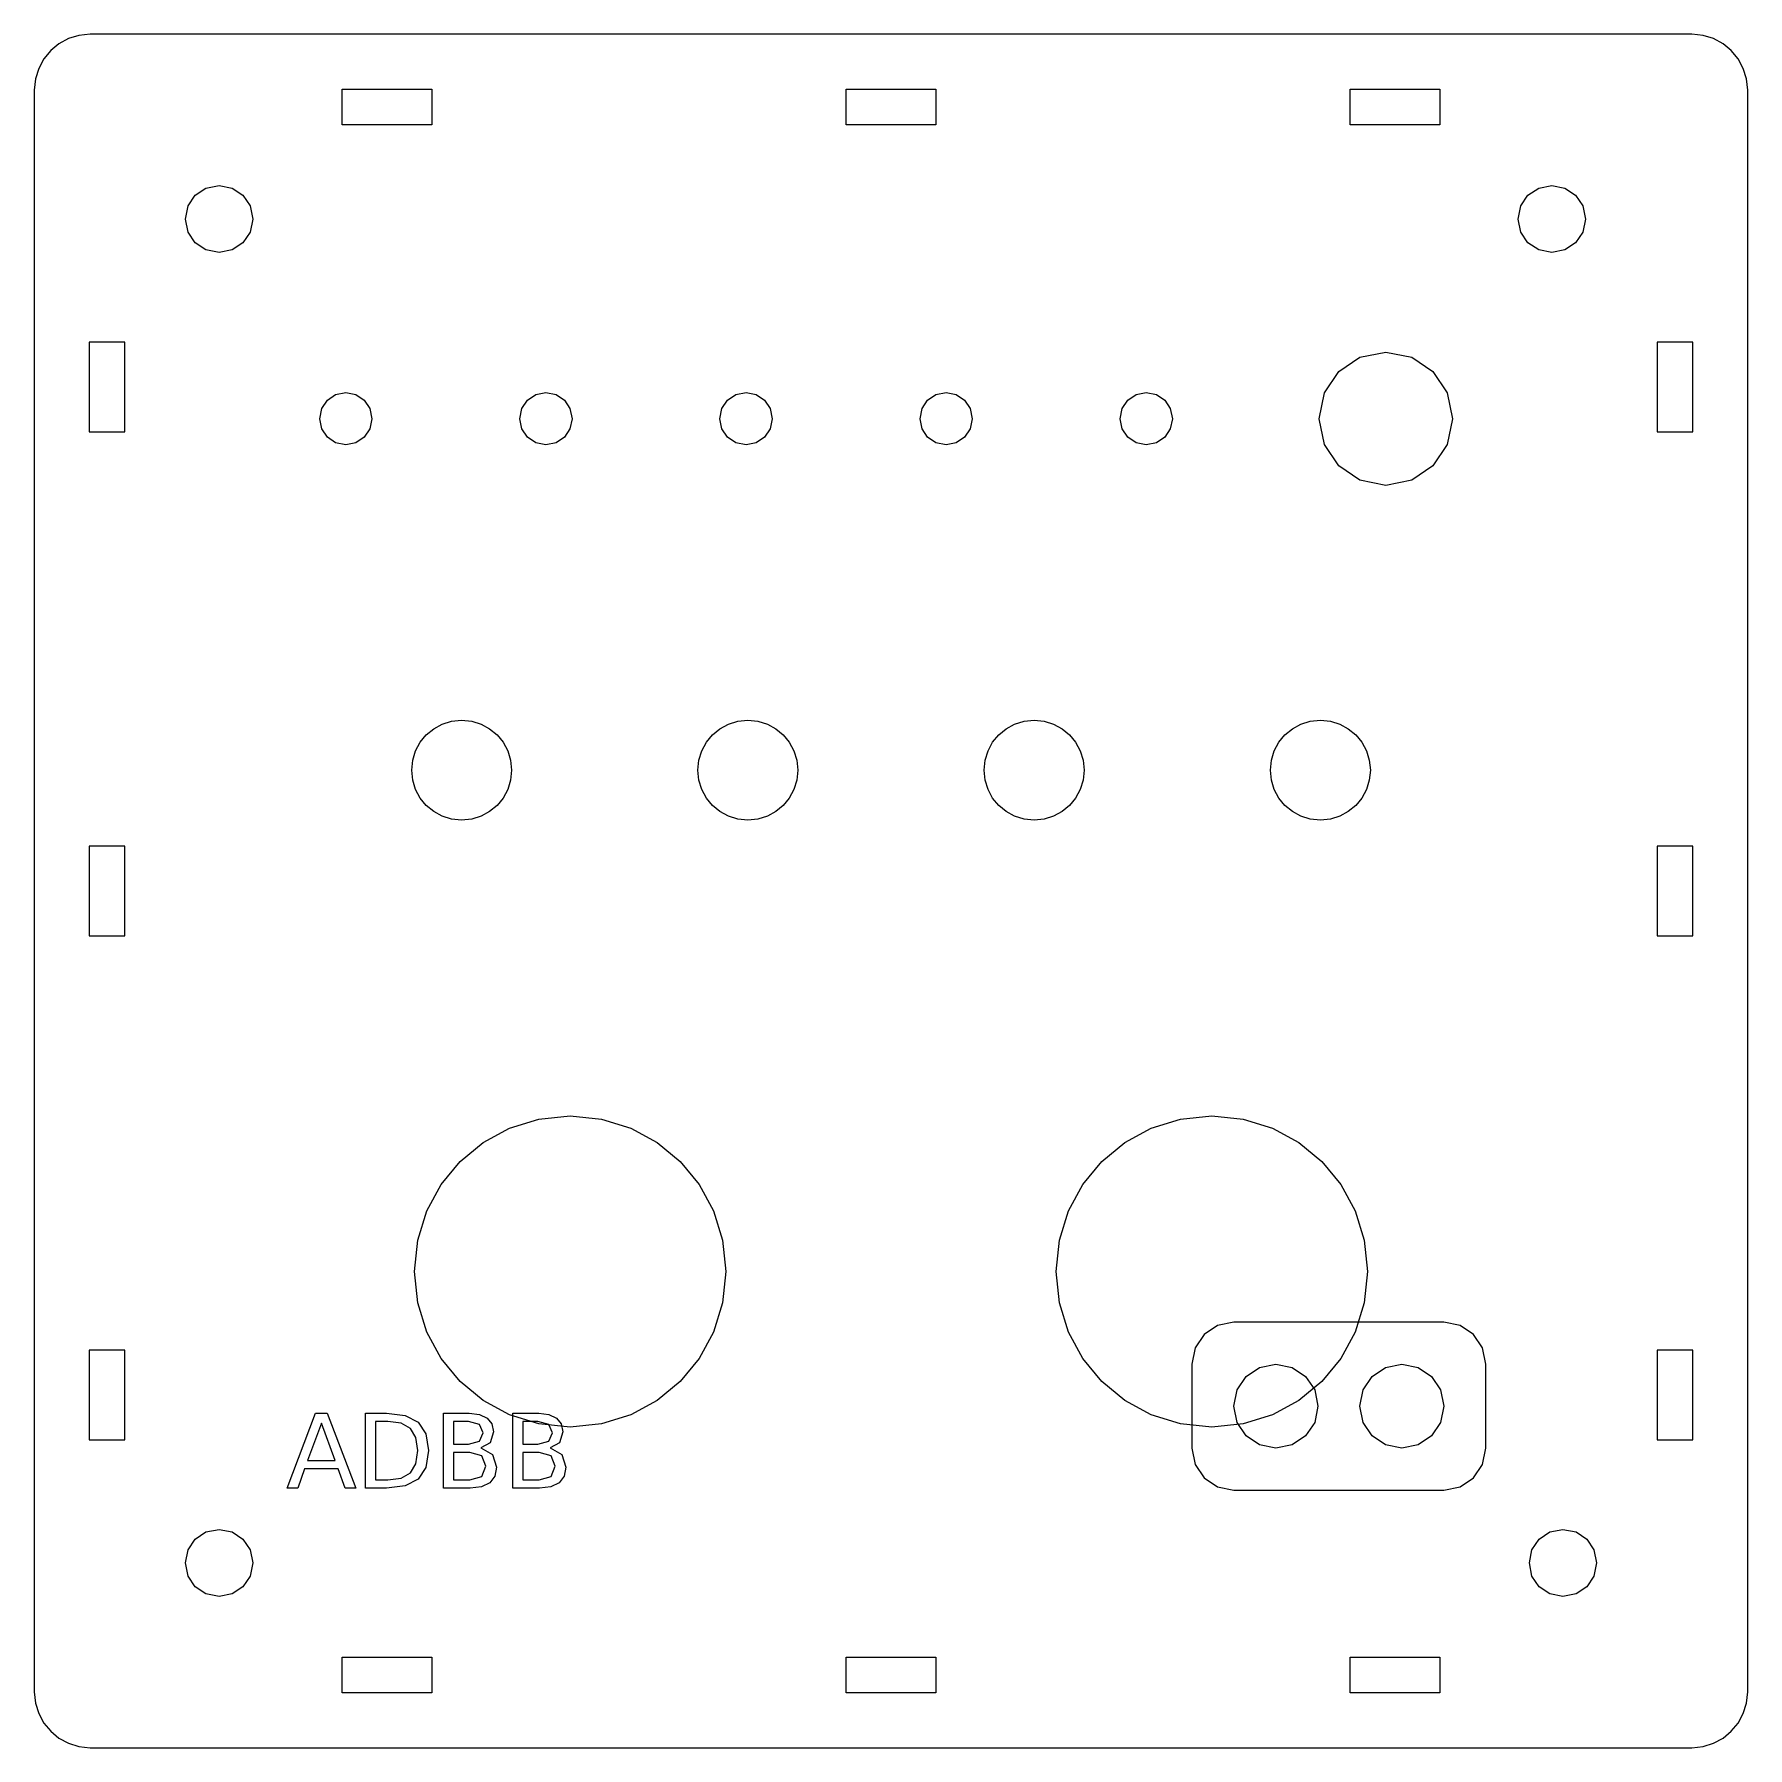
# Model space of a CAD drawing. Extents: x 0 to 153, y 0 to 153.
import ezdxf

# ---------------------------------------------------------------- set-up
doc = ezdxf.new("R2010")
doc.units = 0
doc.layers.get('0').update_dxf_attribs({"linetype": 'CONTINUOUS'})

msp = doc.modelspace()

# ---------------------------------------------------------------- linework, layer by layer
at = {"color": 250}
for p, q in [((4.10242, 153.016), (3.16398, 152.724)), ((5.11115, 153.116), (4.10242, 153.016)), ((148.11, 153.116), (5.11115, 153.116)), ((149.117, 153.016), (148.11, 153.116)), ((150.056, 152.724), (149.117, 153.016)), ((1.5751, 151.653), (0.96325, 150.913)), ((2.3151, 152.263), (1.5751, 151.653)), ((3.16398, 152.724), (2.3151, 152.263)), ((150.905, 152.263), (150.056, 152.724)), ((151.646, 151.653), (150.905, 152.263)), ((152.257, 150.913), (151.646, 151.653)), ((0.50298, 150.063), (0.21084, 149.124)), ((0.96325, 150.913), (0.50298, 150.063)), ((152.717, 150.063), (152.257, 150.913)), ((153.009, 149.124), (152.717, 150.063)), ((0.21084, 149.124), (0.11024, 148.117)), ((153.111, 148.117), (153.009, 149.124)), ((0.11024, 148.117), (0.11024, 5.11665)), ((27.6104, 148.216), (35.6112, 148.216)), ((27.6104, 145.016), (27.6104, 148.216)), ((35.6112, 148.216), (35.6112, 145.016)), ((72.6115, 148.216), (80.6111, 148.216)), ((72.6115, 145.016), (72.6115, 148.216)), ((80.6111, 148.216), (80.6111, 145.016)), ((117.612, 148.216), (125.612, 148.216)), ((117.612, 145.016), (117.612, 148.216)), ((125.612, 148.216), (125.612, 145.016)), ((153.111, 5.11665), (153.111, 148.117)), ((35.6112, 145.016), (27.6104, 145.016)), ((80.6111, 145.016), (72.6115, 145.016)), ((125.612, 145.016), (117.612, 145.016)), ((14.4901, 138.739), (15.4437, 139.382)), ((15.4437, 139.382), (16.6122, 139.617)), ((16.6122, 139.617), (17.7794, 139.382)), ((17.7794, 139.382), (18.7331, 138.739)), ((133.489, 138.739), (134.443, 139.382)), ((134.443, 139.382), (135.611, 139.617)), ((135.611, 139.617), (136.779, 139.382)), ((136.779, 139.382), (137.732, 138.739)), ((13.6122, 136.617), (13.8465, 137.786)), ((13.8465, 137.786), (14.4901, 138.739)), ((18.7331, 138.739), (19.3752, 137.786)), ((19.3752, 137.786), (19.6123, 136.617)), ((132.611, 136.617), (132.847, 137.786)), ((132.847, 137.786), (133.489, 138.739)), ((137.732, 138.739), (138.374, 137.786)), ((138.374, 137.786), (138.611, 136.617)), ((13.8465, 135.45), (13.6122, 136.617)), ((19.6123, 136.617), (19.3752, 135.45)), ((132.847, 135.45), (132.611, 136.617)), ((138.611, 136.617), (138.374, 135.45)), ((14.4901, 134.497), (13.8465, 135.45)), ((19.3752, 135.45), (18.7331, 134.497)), ((133.489, 134.497), (132.847, 135.45)), ((138.374, 135.45), (137.732, 134.497)), ((15.4437, 133.853), (14.4901, 134.497)), ((16.6122, 133.617), (15.4437, 133.853)), ((17.7794, 133.853), (16.6122, 133.617)), ((18.7331, 134.497), (17.7794, 133.853)), ((134.443, 133.853), (133.489, 134.497)), ((135.611, 133.617), (134.443, 133.853)), ((136.779, 133.853), (135.611, 133.617)), ((137.732, 134.497), (136.779, 133.853)), ((5.01191, 125.616), (5.01191, 117.617)), ((8.21171, 125.616), (5.01191, 125.616)), ((8.21171, 117.617), (8.21171, 125.616)), ((145.011, 125.616), (145.011, 117.617)), ((148.211, 125.616), (145.011, 125.616)), ((148.211, 117.617), (148.211, 125.616)), ((5.01191, 117.617), (8.21171, 117.617)), ((145.011, 117.617), (148.211, 117.617)), ((5.01191, 80.6168), (5.01191, 72.6172)), ((8.21171, 80.6168), (5.01191, 80.6168)), ((8.21171, 72.6172), (8.21171, 80.6168)), ((145.011, 80.6168), (145.011, 72.6172)), ((148.211, 80.6168), (145.011, 80.6168)), ((148.211, 72.6172), (148.211, 80.6168)), ((5.01191, 72.6172), (8.21171, 72.6172)), ((145.011, 72.6172), (148.211, 72.6172)), ((5.01191, 35.6168), (5.01191, 27.6173)), ((8.21171, 35.6168), (5.01191, 35.6168)), ((8.21171, 27.6173), (8.21171, 35.6168)), ((145.011, 35.6168), (145.011, 27.6173)), ((148.211, 35.6168), (145.011, 35.6168)), ((148.211, 27.6173), (148.211, 35.6168)), ((5.01191, 27.6173), (8.21171, 27.6173)), ((145.011, 27.6173), (148.211, 27.6173)), ((13.8465, 17.785), (14.4901, 18.7386)), ((14.4901, 18.7386), (15.4437, 19.3807)), ((15.4437, 19.3807), (16.6122, 19.6164)), ((16.6122, 19.6164), (17.7794, 19.3807)), ((17.7794, 19.3807), (18.7331, 18.7386)), ((18.7331, 18.7386), (19.3752, 17.785)), ((133.846, 17.785), (134.488, 18.7386)), ((134.488, 18.7386), (135.442, 19.3807)), ((135.442, 19.3807), (136.61, 19.6164)), ((136.61, 19.6164), (137.778, 19.3807)), ((137.778, 19.3807), (138.731, 18.7386)), ((138.731, 18.7386), (139.375, 17.785)), ((13.6122, 16.6164), (13.8465, 17.785)), ((19.3752, 17.785), (19.6123, 16.6164)), ((133.61, 16.6164), (133.846, 17.785)), ((139.375, 17.785), (139.61, 16.6164)), ((13.8465, 15.4492), (13.6122, 16.6164)), ((14.4901, 14.4956), (13.8465, 15.4492)), ((19.3752, 15.4492), (18.7331, 14.4956)), ((19.6123, 16.6164), (19.3752, 15.4492)), ((133.846, 15.4492), (133.61, 16.6164)), ((134.488, 14.4956), (133.846, 15.4492)), ((139.375, 15.4492), (138.731, 14.4956)), ((139.61, 16.6164), (139.375, 15.4492)), ((15.4437, 13.852), (14.4901, 14.4956)), ((16.6122, 13.615), (15.4437, 13.852)), ((17.7794, 13.852), (16.6122, 13.615)), ((18.7331, 14.4956), (17.7794, 13.852)), ((135.442, 13.852), (134.488, 14.4956)), ((136.61, 13.615), (135.442, 13.852)), ((137.778, 13.852), (136.61, 13.615)), ((138.731, 14.4956), (137.778, 13.852)), ((27.6104, 8.21725), (35.6112, 8.21725)), ((27.6104, 5.01745), (27.6104, 8.21725)), ((35.6112, 8.21725), (35.6112, 5.01745)), ((72.6115, 8.21725), (80.6111, 8.21725)), ((72.6115, 5.01745), (72.6115, 8.21725)), ((80.6111, 8.21725), (80.6111, 5.01745)), ((117.612, 8.21725), (125.612, 8.21725)), ((117.612, 5.01745), (117.612, 8.21725)), ((125.612, 8.21725), (125.612, 5.01745)), ((0.11024, 5.11665), (0.21084, 4.1093)), ((35.6112, 5.01745), (27.6104, 5.01745)), ((80.6111, 5.01745), (72.6115, 5.01745)), ((125.612, 5.01745), (117.612, 5.01745)), ((153.009, 4.1093), (153.111, 5.11665)), ((0.21084, 4.1093), (0.50298, 3.17087)), ((0.50298, 3.17087), (0.96325, 2.32199)), ((152.257, 2.32199), (152.717, 3.17087)), ((152.717, 3.17087), (153.009, 4.1093)), ((0.96325, 2.32199), (1.5751, 1.58199)), ((1.5751, 1.58199), (2.3151, 0.97152)), ((150.905, 0.97152), (151.646, 1.58199)), ((151.646, 1.58199), (152.257, 2.32199)), ((2.3151, 0.97152), (3.16398, 0.51125)), ((3.16398, 0.51125), (4.10242, 0.21911)), ((4.10242, 0.21911), (5.11115, 0.11713)), ((5.11115, 0.11713), (148.11, 0.11713)), ((148.11, 0.11713), (149.117, 0.21911)), ((149.117, 0.21911), (150.056, 0.51125)), ((150.056, 0.51125), (150.905, 0.97152))]:
    msp.add_line(p, q, dxfattribs=at)
at = {"color": 0}
for p, q in [((116.586, 122.997), (118.477, 124.273)), ((118.477, 124.273), (120.795, 124.74)), ((120.795, 124.74), (123.111, 124.273)), ((123.111, 124.273), (125.003, 122.997)), ((115.31, 121.106), (116.586, 122.997)), ((125.003, 122.997), (126.279, 121.106)), ((26.2806, 120.438), (27.022, 120.937)), ((27.022, 120.937), (27.9301, 121.12)), ((27.9301, 121.12), (28.8368, 120.937)), ((28.8368, 120.937), (29.5782, 120.438)), ((44.1484, 120.438), (44.8896, 120.937)), ((44.8896, 120.937), (45.7976, 121.12)), ((45.7976, 121.12), (46.7046, 120.937)), ((46.7046, 120.937), (47.4458, 120.438)), ((62.0159, 120.438), (62.7574, 120.937)), ((62.7574, 120.937), (63.6655, 121.12)), ((63.6655, 121.12), (64.5721, 120.937)), ((64.5721, 120.937), (65.3136, 120.438)), ((79.8834, 120.438), (80.6249, 120.937)), ((80.6249, 120.937), (81.5329, 121.12)), ((81.5329, 121.12), (82.4399, 120.937)), ((82.4399, 120.937), (83.1811, 120.438)), ((97.7512, 120.438), (98.4924, 120.937)), ((98.4924, 120.937), (99.4008, 121.12)), ((99.4008, 121.12), (100.307, 120.937)), ((100.307, 120.937), (101.049, 120.438)), ((114.843, 118.788), (115.31, 121.106)), ((126.279, 121.106), (126.748, 118.788)), ((25.5984, 118.788), (25.7817, 119.696)), ((25.7817, 119.696), (26.2806, 120.438)), ((29.5782, 120.438), (30.0771, 119.696)), ((30.0771, 119.696), (30.2617, 118.788)), ((43.4661, 118.788), (43.6492, 119.696)), ((43.6492, 119.696), (44.1484, 120.438)), ((47.4458, 120.438), (47.9446, 119.696)), ((47.9446, 119.696), (48.1295, 118.788)), ((61.3336, 118.788), (61.517, 119.696)), ((61.517, 119.696), (62.0159, 120.438)), ((65.3136, 120.438), (65.8125, 119.696)), ((65.8125, 119.696), (65.997, 118.788)), ((79.2014, 118.788), (79.3845, 119.696)), ((79.3845, 119.696), (79.8834, 120.438)), ((83.1811, 120.438), (83.6799, 119.696)), ((83.6799, 119.696), (83.8648, 118.788)), ((97.0689, 118.788), (97.2524, 119.696)), ((97.2524, 119.696), (97.7512, 120.438)), ((101.049, 120.438), (101.548, 119.696)), ((101.548, 119.696), (101.732, 118.788)), ((25.7817, 117.881), (25.5984, 118.788)), ((26.2806, 117.14), (25.7817, 117.881)), ((30.0771, 117.881), (29.5782, 117.14)), ((30.2617, 118.788), (30.0771, 117.881)), ((43.6492, 117.881), (43.4661, 118.788)), ((44.1484, 117.14), (43.6492, 117.881)), ((47.9446, 117.881), (47.4458, 117.14)), ((48.1295, 118.788), (47.9446, 117.881)), ((61.517, 117.881), (61.3336, 118.788)), ((62.0159, 117.14), (61.517, 117.881)), ((65.8125, 117.881), (65.3136, 117.14)), ((65.997, 118.788), (65.8125, 117.881)), ((79.3845, 117.881), (79.2014, 118.788)), ((79.8834, 117.14), (79.3845, 117.881)), ((83.6799, 117.881), (83.1811, 117.14)), ((83.8648, 118.788), (83.6799, 117.881)), ((97.2524, 117.881), (97.0689, 118.788)), ((97.7512, 117.14), (97.2524, 117.881)), ((101.548, 117.881), (101.049, 117.14)), ((101.732, 118.788), (101.548, 117.881)), ((115.31, 116.472), (114.843, 118.788)), ((126.748, 118.788), (126.279, 116.472)), ((27.022, 116.641), (26.2806, 117.14)), ((27.9301, 116.457), (27.022, 116.641)), ((28.8368, 116.641), (27.9301, 116.457)), ((29.5782, 117.14), (28.8368, 116.641)), ((44.8896, 116.641), (44.1484, 117.14)), ((45.7976, 116.457), (44.8896, 116.641)), ((46.7046, 116.641), (45.7976, 116.457)), ((47.4458, 117.14), (46.7046, 116.641)), ((62.7574, 116.641), (62.0159, 117.14)), ((63.6655, 116.457), (62.7574, 116.641)), ((64.5721, 116.641), (63.6655, 116.457)), ((65.3136, 117.14), (64.5721, 116.641)), ((80.6249, 116.641), (79.8834, 117.14)), ((81.5329, 116.457), (80.6249, 116.641)), ((82.4399, 116.641), (81.5329, 116.457)), ((83.1811, 117.14), (82.4399, 116.641)), ((98.4924, 116.641), (97.7512, 117.14)), ((99.4008, 116.457), (98.4924, 116.641)), ((100.307, 116.641), (99.4008, 116.457)), ((101.049, 117.14), (100.307, 116.641)), ((116.586, 114.58), (115.31, 116.472)), ((126.279, 116.472), (125.003, 114.58)), ((118.477, 113.305), (116.586, 114.58)), ((120.795, 112.837), (118.477, 113.305)), ((123.111, 113.305), (120.795, 112.837)), ((125.003, 114.58), (123.111, 113.305)), ((37.3736, 91.7758), (38.2736, 91.8655)), ((38.2736, 91.8655), (39.1721, 91.7758)), ((62.9324, 91.7758), (63.832, 91.8655)), ((63.832, 91.8655), (64.7305, 91.7758)), ((88.4894, 91.7758), (89.3893, 91.8655)), ((89.3893, 91.8655), (90.2892, 91.7758)), ((114.048, 91.7758), (114.948, 91.8655)), ((114.948, 91.8655), (115.846, 91.7758)), ((34.5722, 89.8991), (35.1166, 90.5591)), ((35.1166, 90.5591), (35.7766, 91.1035)), ((35.7766, 91.1035), (36.5358, 91.5155)), ((36.5358, 91.5155), (37.3736, 91.7758)), ((39.1721, 91.7758), (40.0099, 91.5155)), ((40.0099, 91.5155), (40.7691, 91.1035)), ((40.7691, 91.1035), (41.4295, 90.5591)), ((41.4295, 90.5591), (41.9735, 89.8991)), ((60.1292, 89.8991), (60.675, 90.5591)), ((60.675, 90.5591), (61.335, 91.1035)), ((61.335, 91.1035), (62.0945, 91.5155)), ((62.0945, 91.5155), (62.9324, 91.7758)), ((64.7305, 91.7758), (65.5683, 91.5155)), ((65.5683, 91.5155), (66.3279, 91.1035)), ((66.3279, 91.1035), (66.9879, 90.5591)), ((66.9879, 90.5591), (67.5322, 89.8991)), ((85.688, 89.8991), (86.2323, 90.5591)), ((86.2323, 90.5591), (86.8923, 91.1035)), ((86.8923, 91.1035), (87.6515, 91.5155)), ((87.6515, 91.5155), (88.4894, 91.7758)), ((90.2892, 91.7758), (91.1271, 91.5155)), ((91.1271, 91.5155), (91.8849, 91.1035)), ((91.8849, 91.1035), (92.5463, 90.5591)), ((92.5463, 90.5591), (93.0906, 89.8991)), ((111.246, 89.8991), (111.791, 90.5591)), ((111.791, 90.5591), (112.451, 91.1035)), ((112.451, 91.1035), (113.21, 91.5155)), ((113.21, 91.5155), (114.048, 91.7758)), ((115.846, 91.7758), (116.684, 91.5155)), ((116.684, 91.5155), (117.443, 91.1035)), ((117.443, 91.1035), (118.103, 90.5591)), ((118.103, 90.5591), (118.649, 89.8991)), ((33.8998, 88.302), (34.1602, 89.1399)), ((34.1602, 89.1399), (34.5722, 89.8991)), ((41.9735, 89.8991), (42.3855, 89.1399)), ((42.3855, 89.1399), (42.6462, 88.302)), ((59.4568, 88.302), (59.7172, 89.1399)), ((59.7172, 89.1399), (60.1292, 89.8991)), ((67.5322, 89.8991), (67.9443, 89.1399)), ((67.9443, 89.1399), (68.2046, 88.302)), ((85.0152, 88.302), (85.2759, 89.1399)), ((85.2759, 89.1399), (85.688, 89.8991)), ((93.0906, 89.8991), (93.5027, 89.1399)), ((93.5027, 89.1399), (93.763, 88.302)), ((110.574, 88.302), (110.834, 89.1399)), ((110.834, 89.1399), (111.246, 89.8991)), ((118.649, 89.8991), (119.061, 89.1399)), ((119.061, 89.1399), (119.321, 88.302)), ((33.8102, 87.4021), (33.8998, 88.302)), ((33.8998, 86.5036), (33.8102, 87.4021)), ((42.6462, 88.302), (42.7373, 87.4021)), ((42.7373, 87.4021), (42.6462, 86.5036)), ((59.3672, 87.4021), (59.4568, 88.302)), ((59.4568, 86.5036), (59.3672, 87.4021)), ((68.2046, 88.302), (68.2957, 87.4021)), ((68.2957, 87.4021), (68.2046, 86.5036)), ((84.9256, 87.4021), (85.0152, 88.302)), ((85.0152, 86.5036), (84.9256, 87.4021)), ((93.763, 88.302), (93.8541, 87.4021)), ((93.8541, 87.4021), (93.763, 86.5036)), ((110.484, 87.4021), (110.574, 88.302)), ((110.574, 86.5036), (110.484, 87.4021)), ((119.321, 88.302), (119.412, 87.4021)), ((119.412, 87.4021), (119.321, 86.5036)), ((34.1602, 85.6657), (33.8998, 86.5036)), ((42.6462, 86.5036), (42.3855, 85.6657)), ((59.7172, 85.6657), (59.4568, 86.5036)), ((68.2046, 86.5036), (67.9443, 85.6657)), ((85.2759, 85.6657), (85.0152, 86.5036)), ((93.763, 86.5036), (93.5027, 85.6657)), ((110.834, 85.6657), (110.574, 86.5036)), ((119.321, 86.5036), (119.061, 85.6657)), ((34.5722, 84.9066), (34.1602, 85.6657)), ((35.1166, 84.2465), (34.5722, 84.9066)), ((35.7766, 83.7008), (35.1166, 84.2465)), ((41.4295, 84.2465), (40.7691, 83.7008)), ((41.9735, 84.9066), (41.4295, 84.2465)), ((42.3855, 85.6657), (41.9735, 84.9066)), ((60.1292, 84.9066), (59.7172, 85.6657)), ((60.675, 84.2465), (60.1292, 84.9066)), ((61.335, 83.7008), (60.675, 84.2465)), ((66.9879, 84.2465), (66.3279, 83.7008)), ((67.5322, 84.9066), (66.9879, 84.2465)), ((67.9443, 85.6657), (67.5322, 84.9066)), ((85.688, 84.9066), (85.2759, 85.6657)), ((86.2323, 84.2465), (85.688, 84.9066)), ((86.8923, 83.7008), (86.2323, 84.2465)), ((92.5463, 84.2465), (91.8849, 83.7008)), ((93.0906, 84.9066), (92.5463, 84.2465)), ((93.5027, 85.6657), (93.0906, 84.9066)), ((111.246, 84.9066), (110.834, 85.6657)), ((111.791, 84.2465), (111.246, 84.9066)), ((112.451, 83.7008), (111.791, 84.2465)), ((118.103, 84.2465), (117.443, 83.7008)), ((118.649, 84.9066), (118.103, 84.2465)), ((119.061, 85.6657), (118.649, 84.9066)), ((36.5358, 83.2887), (35.7766, 83.7008)), ((37.3736, 83.028), (36.5358, 83.2887)), ((38.2736, 82.9374), (37.3736, 83.028)), ((39.1721, 83.028), (38.2736, 82.9374)), ((40.0099, 83.2887), (39.1721, 83.028)), ((40.7691, 83.7008), (40.0099, 83.2887)), ((62.0945, 83.2887), (61.335, 83.7008)), ((62.9324, 83.028), (62.0945, 83.2887)), ((63.832, 82.9374), (62.9324, 83.028)), ((64.7305, 83.028), (63.832, 82.9374)), ((65.5683, 83.2887), (64.7305, 83.028)), ((66.3279, 83.7008), (65.5683, 83.2887)), ((87.6515, 83.2887), (86.8923, 83.7008)), ((88.4894, 83.028), (87.6515, 83.2887)), ((89.3893, 82.9374), (88.4894, 83.028)), ((90.2892, 83.028), (89.3893, 82.9374)), ((91.1271, 83.2887), (90.2892, 83.028)), ((91.8849, 83.7008), (91.1271, 83.2887)), ((113.21, 83.2887), (112.451, 83.7008)), ((114.048, 83.028), (113.21, 83.2887)), ((114.948, 82.9374), (114.048, 83.028)), ((115.846, 83.028), (114.948, 82.9374)), ((116.684, 83.2887), (115.846, 83.028)), ((117.443, 83.7008), (116.684, 83.2887)), ((40.1973, 54.1595), (42.5566, 55.4411)), ((42.5566, 55.4411), (45.1637, 56.2501)), ((45.1637, 56.2501), (47.964, 56.5312)), ((47.964, 56.5312), (50.763, 56.2501)), ((50.763, 56.2501), (53.3686, 55.4411)), ((53.3686, 55.4411), (55.728, 54.1595)), ((97.4919, 54.1595), (99.8513, 55.4411)), ((99.8513, 55.4411), (102.459, 56.2501)), ((102.459, 56.2501), (105.259, 56.5312)), ((105.259, 56.5312), (108.058, 56.2501)), ((108.058, 56.2501), (110.663, 55.4411)), ((110.663, 55.4411), (113.023, 54.1595)), ((38.1413, 52.4648), (40.1973, 54.1595)), ((55.728, 54.1595), (57.7839, 52.4648)), ((95.4359, 52.4648), (97.4919, 54.1595)), ((113.023, 54.1595), (115.079, 52.4648)), ((36.4465, 50.4088), (38.1413, 52.4648)), ((57.7839, 52.4648), (59.479, 50.4088)), ((93.7412, 50.4088), (95.4359, 52.4648)), ((115.079, 52.4648), (116.774, 50.4088)), ((35.1648, 48.0494), (36.4465, 50.4088)), ((59.479, 50.4088), (60.7603, 48.0494)), ((92.4595, 48.0494), (93.7412, 50.4088)), ((116.774, 50.4088), (118.055, 48.0494)), ((34.3559, 45.4434), (35.1648, 48.0494)), ((60.7603, 48.0494), (61.5692, 45.4434)), ((91.6506, 45.4434), (92.4595, 48.0494)), ((118.055, 48.0494), (118.864, 45.4434)), ((34.0747, 42.6434), (34.3559, 45.4434)), ((61.5692, 45.4434), (61.8518, 42.6434)), ((91.3694, 42.6434), (91.6506, 45.4434)), ((118.864, 45.4434), (119.146, 42.6434)), ((34.3559, 39.8445), (34.0747, 42.6434)), ((61.8518, 42.6434), (61.5692, 39.8445)), ((91.6506, 39.8445), (91.3694, 42.6434)), ((119.146, 42.6434), (118.864, 39.8445)), ((35.1648, 37.2375), (34.3559, 39.8445)), ((61.5692, 39.8445), (60.7603, 37.2375)), ((92.4595, 37.2375), (91.6506, 39.8445)), ((118.864, 39.8445), (118.055, 37.2375)), ((36.4465, 34.8782), (35.1648, 37.2375)), ((60.7603, 37.2375), (59.479, 34.8782)), ((93.7412, 34.8782), (92.4595, 37.2375)), ((118.055, 37.2375), (116.774, 34.8782)), ((38.1413, 32.8221), (36.4465, 34.8782)), ((59.479, 34.8782), (57.7839, 32.8221)), ((95.4359, 32.8221), (93.7412, 34.8782)), ((116.774, 34.8782), (115.079, 32.8221)), ((40.1973, 31.1271), (38.1413, 32.8221)), ((57.7839, 32.8221), (55.728, 31.1271)), ((97.4919, 31.1271), (95.4359, 32.8221)), ((115.079, 32.8221), (113.023, 31.1271)), ((42.5566, 29.8456), (40.1973, 31.1271)), ((55.728, 31.1271), (53.3686, 29.8456)), ((99.8513, 29.8456), (97.4919, 31.1271)), ((113.023, 31.1271), (110.663, 29.8456)), ((45.1637, 29.0366), (42.5566, 29.8456)), ((53.3686, 29.8456), (50.763, 29.0366)), ((102.459, 29.0366), (99.8513, 29.8456)), ((110.663, 29.8456), (108.058, 29.0366)), ((47.964, 28.7541), (45.1637, 29.0366)), ((50.763, 29.0366), (47.964, 28.7541)), ((105.259, 28.7541), (102.459, 29.0366)), ((108.058, 29.0366), (105.259, 28.7541))]:
    msp.add_line(p, q, dxfattribs=at)
at = {"color": 114}
for p, q in [((104.585, 37.0198), (103.78, 35.8278)), ((105.777, 37.8245), (104.585, 37.0198)), ((107.236, 38.118), (105.777, 37.8245)), ((125.987, 38.118), (107.236, 38.118)), ((127.445, 37.8245), (125.987, 38.118)), ((128.637, 37.0198), (127.445, 37.8245)), ((129.442, 35.8278), (128.637, 37.0198)), ((103.78, 35.8278), (103.487, 34.3669)), ((129.737, 34.3669), (129.442, 35.8278)), ((103.487, 34.3669), (103.487, 26.8676)), ((108.335, 33.2714), (109.527, 34.0761)), ((109.527, 34.0761), (110.987, 34.3697)), ((110.987, 34.3697), (112.445, 34.0761)), ((112.445, 34.0761), (113.637, 33.2714)), ((119.585, 33.2714), (120.777, 34.0761)), ((120.777, 34.0761), (122.236, 34.3697)), ((122.236, 34.3697), (123.694, 34.0761)), ((123.694, 34.0761), (124.888, 33.2714)), ((129.737, 26.8676), (129.737, 34.3669)), ((107.53, 32.0794), (108.335, 33.2714)), ((113.637, 33.2714), (114.442, 32.0794)), ((118.78, 32.0794), (119.585, 33.2714)), ((124.888, 33.2714), (125.691, 32.0794)), ((107.236, 30.62), (107.53, 32.0794)), ((107.53, 29.1621), (107.236, 30.62)), ((114.442, 32.0794), (114.737, 30.62)), ((114.737, 30.62), (114.442, 29.1621)), ((118.486, 30.62), (118.78, 32.0794)), ((118.78, 29.1621), (118.486, 30.62)), ((125.691, 32.0794), (125.987, 30.62)), ((125.987, 30.62), (125.691, 29.1621)), ((108.335, 27.9701), (107.53, 29.1621)), ((114.442, 29.1621), (113.637, 27.9701)), ((119.585, 27.9701), (118.78, 29.1621)), ((125.691, 29.1621), (124.888, 27.9701)), ((109.527, 27.1653), (108.335, 27.9701)), ((113.637, 27.9701), (112.445, 27.1653)), ((120.777, 27.1653), (119.585, 27.9701)), ((124.888, 27.9701), (123.694, 27.1653)), ((103.487, 26.8676), (103.78, 25.4096)), ((110.987, 26.8704), (109.527, 27.1653)), ((112.445, 27.1653), (110.987, 26.8704)), ((122.236, 26.8704), (120.777, 27.1653)), ((123.694, 27.1653), (122.236, 26.8704)), ((129.442, 25.4096), (129.737, 26.8676)), ((103.78, 25.4096), (104.585, 24.2176)), ((128.637, 24.2176), (129.442, 25.4096)), ((104.585, 24.2176), (105.777, 23.4129)), ((105.777, 23.4129), (107.236, 23.118)), ((107.236, 23.118), (125.987, 23.118)), ((125.987, 23.118), (127.445, 23.4129)), ((127.445, 23.4129), (128.637, 24.2176))]:
    msp.add_line(p, q, dxfattribs=at)
at = {"color": 30}
for p, q in [((22.6825, 23.2999), (25.2347, 29.9861)), ((25.7473, 29.0932), (24.5181, 25.7693)), ((25.2347, 29.9861), (26.2599, 29.9861)), ((26.9765, 25.7693), (25.7473, 29.0932)), ((26.2599, 29.9861), (28.812, 23.2999)), ((29.6871, 29.9861), (31.5502, 29.9861)), ((29.6871, 23.2999), (29.6871, 29.9861)), ((30.5911, 29.242), (30.5911, 24.044)), ((31.688, 29.242), (30.5911, 29.242)), ((31.5502, 29.9861), (33.2314, 29.7835)), ((32.8841, 29.0862), (31.688, 29.242)), ((33.711, 28.6191), (32.8841, 29.0862)), ((33.2314, 29.7835), (34.4, 29.1758)), ((34.4, 29.1758), (35.0821, 28.1423)), ((36.6406, 29.9861), (38.9558, 29.9861)), ((36.6406, 23.2999), (36.6406, 29.9861)), ((37.5447, 29.242), (37.5447, 27.23)), ((38.8842, 29.242), (37.5447, 29.242)), ((39.8709, 28.9884), (38.8842, 29.242)), ((38.9558, 29.9861), (39.8667, 29.8786)), ((39.8667, 29.8786), (40.5433, 29.5562)), ((40.5433, 29.5562), (40.9649, 29.0353)), ((42.835, 29.9861), (45.1499, 29.9861)), ((42.835, 23.2999), (42.835, 29.9861)), ((43.7388, 29.242), (43.7388, 27.23)), ((45.0783, 29.242), (43.7388, 29.242)), ((46.065, 28.9884), (45.0783, 29.242)), ((45.1499, 29.9861), (46.0608, 29.8786)), ((46.0608, 29.8786), (46.7374, 29.5562)), ((46.7374, 29.5562), (47.1593, 29.0353)), ((34.1946, 27.8157), (33.711, 28.6191)), ((34.3559, 26.6513), (34.1946, 27.8157)), ((35.0821, 28.1423), (35.3095, 26.6513)), ((40.1959, 28.2333), (39.8709, 28.9884)), ((39.8709, 27.4781), (40.1959, 28.2333)), ((41.1057, 28.3325), (40.8189, 27.3568)), ((40.9649, 29.0353), (41.1057, 28.3325)), ((46.3903, 28.2333), (46.065, 28.9884)), ((46.065, 27.4781), (46.3903, 28.2333)), ((47.2997, 28.3325), (47.0133, 27.3568)), ((47.1593, 29.0353), (47.2997, 28.3325)), ((34.1946, 25.4772), (34.3559, 26.6513)), ((35.3095, 26.6513), (35.0793, 25.1506)), ((37.5447, 27.23), (38.8842, 27.23)), ((37.5447, 26.4914), (37.5447, 24.044)), ((38.9999, 26.4914), (37.5447, 26.4914)), ((38.8842, 27.23), (39.8709, 27.4781)), ((40.0801, 26.1938), (38.9999, 26.4914)), ((40.8189, 27.3568), (39.981, 26.9048)), ((39.981, 26.9048), (41.0175, 26.304)), ((40.4329, 25.2732), (40.0801, 26.1938)), ((41.0175, 26.304), (41.3865, 25.174)), ((43.7388, 27.23), (45.0783, 27.23)), ((43.7388, 26.4914), (43.7388, 24.044)), ((45.194, 26.4914), (43.7388, 26.4914)), ((45.0783, 27.23), (46.065, 27.4781)), ((46.2746, 26.1938), (45.194, 26.4914)), ((47.0133, 27.3568), (46.1754, 26.9048)), ((46.1754, 26.9048), (47.2115, 26.304)), ((46.6273, 25.2732), (46.2746, 26.1938)), ((47.2115, 26.304), (47.5809, 25.174)), ((24.248, 25.0142), (23.6361, 23.2999)), ((27.2576, 25.0142), (24.248, 25.0142)), ((24.5181, 25.7693), (26.9765, 25.7693)), ((27.8694, 23.2999), (27.2576, 25.0142)), ((32.8841, 24.1997), (33.711, 24.6669)), ((33.711, 24.6669), (34.1946, 25.4772)), ((35.0793, 25.1506), (34.3945, 24.1102)), ((40.0801, 24.3472), (40.4329, 25.2732)), ((41.3865, 25.174), (41.2337, 24.3775)), ((46.2746, 24.3472), (46.6273, 25.2732)), ((47.5809, 25.174), (47.4278, 24.3775)), ((23.6361, 23.2999), (22.6825, 23.2999)), ((28.812, 23.2999), (27.8694, 23.2999)), ((31.5502, 23.2999), (29.6871, 23.2999)), ((30.5911, 24.044), (31.688, 24.044)), ((33.2286, 23.5024), (31.5502, 23.2999)), ((31.688, 24.044), (32.8841, 24.1997)), ((34.3945, 24.1102), (33.2286, 23.5024)), ((39.044, 23.2999), (36.6406, 23.2999)), ((37.5447, 24.044), (38.9999, 24.044)), ((38.9999, 24.044), (40.0801, 24.3472)), ((40.0375, 23.4211), (39.044, 23.2999)), ((40.7748, 23.7849), (40.0375, 23.4211)), ((41.2337, 24.3775), (40.7748, 23.7849)), ((45.2381, 23.2999), (42.835, 23.2999)), ((43.7388, 24.044), (45.194, 24.044)), ((45.194, 24.044), (46.2746, 24.3472)), ((46.2319, 23.4211), (45.2381, 23.2999)), ((46.9692, 23.7849), (46.2319, 23.4211)), ((47.4278, 24.3775), (46.9692, 23.7849))]:
    msp.add_line(p, q, dxfattribs=at)

doc.saveas('drawing.dxf')
